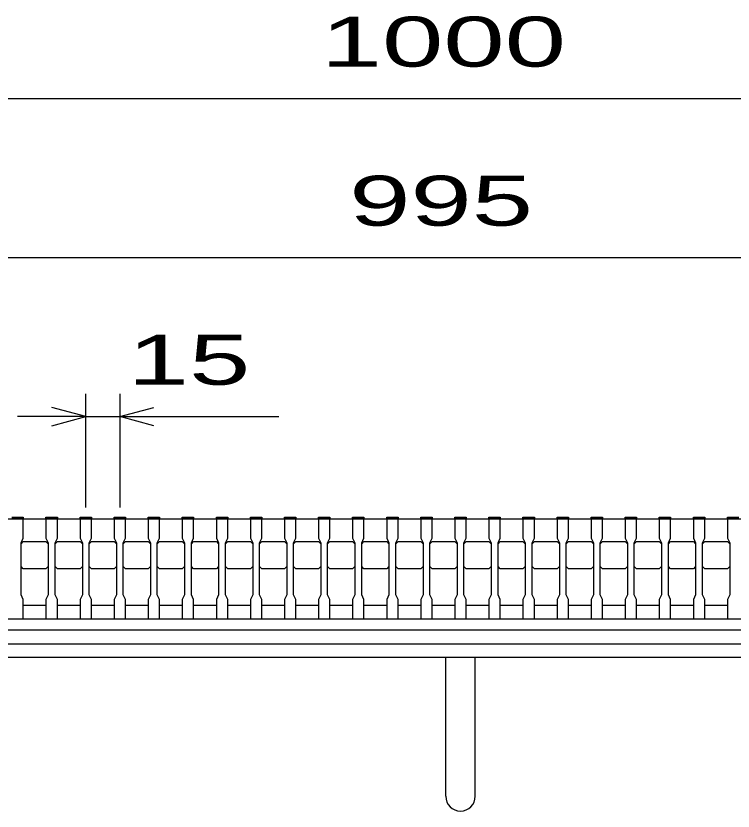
# Model space of a CAD drawing. Units: millimetres, scale not verified. Extents: x -1820 to 1731, y -1282 to 1054.
# Drawn here: x -1046.2 to -730.5, y -751.1 to -401.2 of the extents above; entities that cross this region are included whole.
import ezdxf
from ezdxf.enums import TextEntityAlignment as Align

# ---------------------------------------------------------------- set-up
doc = ezdxf.new("R2010")
doc.units = ezdxf.units.MM
doc.header["$LTSCALE"] = 10
for name, color, linetype, lineweight in [('16', 3, 'Continuous', 25), ('19', 6, 'Continuous', 25), ('22', 4, 'Continuous', 25)]:
    doc.layers.add(name, color=color, linetype=linetype, lineweight=lineweight)
doc.styles.add('ベクトル', font='')
doc.styles.get('ベクトル').set_extended_font_data('ベクトル')

msp = doc.modelspace()

# ---------------------------------------------------------------- linework, layer by layer
at = {"layer": '16'}
for p, q in [((-1348, -622.5), (-353, -622.5)), ((-1048, -621.8), (-1043, -621.8)), ((-1043, -622.5), (-1048, -622.5)), ((-1043, -621.8), (-1043, -622.5)), ((-1043, -631), (-1043, -622.5)), ((-1033, -622.5), (-1033, -621.8)), ((-1033, -621.8), (-1028, -621.8)), ((-1033, -622.5), (-1033, -631)), ((-1028, -622.5), (-1033, -622.5)), ((-1028, -621.8), (-1028, -622.5)), ((-1028, -631), (-1028, -622.5)), ((-1018, -622.5), (-1018, -621.8)), ((-1018, -621.8), (-1013, -621.8)), ((-1018, -622.5), (-1018, -631)), ((-1013, -622.5), (-1018, -622.5)), ((-1013, -621.8), (-1013, -622.5)), ((-1013, -631), (-1013, -622.5)), ((-1003, -622.5), (-1003, -621.8)), ((-1003, -621.8), (-998, -621.8)), ((-1003, -622.5), (-1003, -631)), ((-998, -622.5), (-1003, -622.5)), ((-998, -621.8), (-998, -622.5)), ((-998, -631), (-998, -622.5)), ((-988, -622.5), (-988, -621.8)), ((-988, -621.8), (-983, -621.8)), ((-988, -622.5), (-988, -631)), ((-983, -622.5), (-988, -622.5)), ((-983, -621.8), (-983, -622.5)), ((-983, -631), (-983, -622.5)), ((-973, -622.5), (-973, -621.8)), ((-973, -621.8), (-968, -621.8)), ((-973, -622.5), (-973, -631)), ((-968, -622.5), (-973, -622.5)), ((-968, -621.8), (-968, -622.5)), ((-968, -631), (-968, -622.5)), ((-958, -622.5), (-958, -621.8)), ((-958, -621.8), (-953, -621.8)), ((-958, -622.5), (-958, -631)), ((-953, -622.5), (-958, -622.5)), ((-953, -621.8), (-953, -622.5)), ((-953, -631), (-953, -622.5)), ((-943, -622.5), (-943, -621.8)), ((-943, -621.8), (-938, -621.8)), ((-943, -622.5), (-943, -631)), ((-938, -622.5), (-943, -622.5)), ((-938, -621.8), (-938, -622.5)), ((-938, -631), (-938, -622.5)), ((-928, -622.5), (-928, -621.8)), ((-928, -621.8), (-923, -621.8)), ((-928, -622.5), (-928, -631)), ((-923, -622.5), (-928, -622.5)), ((-923, -621.8), (-923, -622.5)), ((-923, -631), (-923, -622.5)), ((-913, -622.5), (-913, -621.8)), ((-913, -621.8), (-908, -621.8)), ((-913, -622.5), (-913, -631)), ((-908, -622.5), (-913, -622.5)), ((-908, -621.8), (-908, -622.5)), ((-908, -631), (-908, -622.5)), ((-898, -622.5), (-898, -621.8)), ((-898, -621.8), (-893, -621.8)), ((-898, -622.5), (-898, -631)), ((-893, -622.5), (-898, -622.5)), ((-893, -621.8), (-893, -622.5)), ((-893, -631), (-893, -622.5)), ((-883, -622.5), (-883, -621.8)), ((-883, -621.8), (-878, -621.8)), ((-883, -622.5), (-883, -631)), ((-878, -622.5), (-883, -622.5)), ((-878, -621.8), (-878, -622.5)), ((-878, -631), (-878, -622.5)), ((-868, -622.5), (-868, -621.8)), ((-868, -621.8), (-863, -621.8)), ((-868, -622.5), (-868, -631)), ((-863, -622.5), (-868, -622.5)), ((-863, -621.8), (-863, -622.5)), ((-863, -631), (-863, -622.5)), ((-853, -622.5), (-853, -621.8)), ((-853, -621.8), (-848, -621.8)), ((-853, -622.5), (-853, -631)), ((-848, -622.5), (-853, -622.5)), ((-848, -621.8), (-848, -622.5)), ((-848, -631), (-848, -622.5)), ((-838, -622.5), (-838, -621.8)), ((-838, -621.8), (-833, -621.8)), ((-838, -622.5), (-838, -631)), ((-833, -622.5), (-838, -622.5)), ((-833, -621.8), (-833, -622.5)), ((-833, -631), (-833, -622.5)), ((-823, -622.5), (-823, -621.8)), ((-823, -621.8), (-818, -621.8)), ((-823, -622.5), (-823, -631)), ((-818, -622.5), (-823, -622.5)), ((-818, -621.8), (-818, -622.5)), ((-818, -631), (-818, -622.5)), ((-808, -622.5), (-808, -621.8)), ((-808, -621.8), (-803, -621.8)), ((-808, -622.5), (-808, -631)), ((-803, -622.5), (-808, -622.5)), ((-803, -621.8), (-803, -622.5)), ((-803, -631), (-803, -622.5)), ((-793, -622.5), (-793, -621.8)), ((-793, -621.8), (-788, -621.8)), ((-793, -622.5), (-793, -631)), ((-788, -622.5), (-793, -622.5)), ((-788, -621.8), (-788, -622.5)), ((-788, -631), (-788, -622.5)), ((-778, -622.5), (-778, -621.8)), ((-778, -621.8), (-773, -621.8)), ((-778, -622.5), (-778, -631)), ((-773, -622.5), (-778, -622.5)), ((-773, -621.8), (-773, -622.5)), ((-773, -631), (-773, -622.5)), ((-763, -622.5), (-763, -621.8)), ((-763, -621.8), (-758, -621.8)), ((-763, -622.5), (-763, -631)), ((-758, -622.5), (-763, -622.5)), ((-758, -621.8), (-758, -622.5)), ((-758, -631), (-758, -622.5)), ((-748, -622.5), (-748, -621.8)), ((-748, -621.8), (-743, -621.8)), ((-748, -622.5), (-748, -631)), ((-743, -622.5), (-748, -622.5)), ((-743, -621.8), (-743, -622.5)), ((-743, -631), (-743, -622.5)), ((-733, -622.5), (-733, -621.8)), ((-733, -621.8), (-728, -621.8)), ((-733, -622.5), (-733, -631)), ((-728, -622.5), (-733, -622.5)), ((-1044, -633), (-1043, -631)), ((-1044, -633.5), (-1043, -632.5)), ((-1044, -656), (-1044, -633)), ((-1043, -632.5), (-1033, -632.5)), ((-1033, -631), (-1032, -633)), ((-1033, -632.5), (-1032, -633.5)), ((-1032, -633), (-1032, -656)), ((-1029, -633), (-1028, -631)), ((-1029, -633.5), (-1028, -632.5)), ((-1029, -656), (-1029, -633)), ((-1028, -632.5), (-1018, -632.5)), ((-1018, -631), (-1017, -633)), ((-1018, -632.5), (-1017, -633.5)), ((-1017, -633), (-1017, -656)), ((-1014, -633), (-1013, -631)), ((-1014, -633.5), (-1013, -632.5)), ((-1014, -656), (-1014, -633)), ((-1013, -632.5), (-1003, -632.5)), ((-1003, -631), (-1002, -633)), ((-1003, -632.5), (-1002, -633.5)), ((-1002, -633), (-1002, -656)), ((-999, -633), (-998, -631)), ((-999, -633.5), (-998, -632.5)), ((-999, -656), (-999, -633)), ((-998, -632.5), (-988, -632.5)), ((-988, -631), (-987, -633)), ((-988, -632.5), (-987, -633.5)), ((-987, -633), (-987, -656)), ((-984, -633), (-983, -631)), ((-984, -633.5), (-983, -632.5)), ((-984, -656), (-984, -633)), ((-983, -632.5), (-973, -632.5)), ((-973, -631), (-972, -633)), ((-973, -632.5), (-972, -633.5)), ((-972, -633), (-972, -656)), ((-969, -633), (-968, -631)), ((-969, -633.5), (-968, -632.5)), ((-969, -656), (-969, -633)), ((-968, -632.5), (-958, -632.5)), ((-958, -631), (-957, -633)), ((-958, -632.5), (-957, -633.5)), ((-957, -633), (-957, -656)), ((-954, -633), (-953, -631)), ((-954, -633.5), (-953, -632.5)), ((-954, -656), (-954, -633)), ((-953, -632.5), (-943, -632.5)), ((-943, -631), (-942, -633)), ((-943, -632.5), (-942, -633.5)), ((-942, -633), (-942, -656)), ((-939, -633), (-938, -631)), ((-939, -633.5), (-938, -632.5)), ((-939, -656), (-939, -633)), ((-938, -632.5), (-928, -632.5)), ((-928, -631), (-927, -633)), ((-928, -632.5), (-927, -633.5)), ((-927, -633), (-927, -656)), ((-924, -633), (-923, -631)), ((-924, -633.5), (-923, -632.5)), ((-924, -656), (-924, -633)), ((-923, -632.5), (-913, -632.5)), ((-913, -631), (-912, -633)), ((-913, -632.5), (-912, -633.5)), ((-912, -633), (-912, -656)), ((-909, -633), (-908, -631)), ((-909, -633.5), (-908, -632.5)), ((-909, -656), (-909, -633)), ((-908, -632.5), (-898, -632.5)), ((-898, -631), (-897, -633)), ((-898, -632.5), (-897, -633.5)), ((-897, -633), (-897, -656)), ((-894, -633), (-893, -631)), ((-894, -633.5), (-893, -632.5)), ((-894, -656), (-894, -633)), ((-893, -632.5), (-883, -632.5)), ((-883, -631), (-882, -633)), ((-883, -632.5), (-882, -633.5)), ((-882, -633), (-882, -656)), ((-879, -633), (-878, -631)), ((-879, -633.5), (-878, -632.5)), ((-879, -656), (-879, -633)), ((-878, -632.5), (-868, -632.5)), ((-868, -631), (-867, -633)), ((-868, -632.5), (-867, -633.5)), ((-867, -633), (-867, -656)), ((-864, -633), (-863, -631)), ((-864, -633.5), (-863, -632.5)), ((-864, -656), (-864, -633)), ((-863, -632.5), (-853, -632.5)), ((-853, -631), (-852, -633)), ((-853, -632.5), (-852, -633.5)), ((-852, -633), (-852, -656)), ((-849, -633), (-848, -631)), ((-849, -633.5), (-848, -632.5)), ((-849, -656), (-849, -633)), ((-848, -632.5), (-838, -632.5)), ((-838, -631), (-837, -633)), ((-838, -632.5), (-837, -633.5)), ((-837, -633), (-837, -656)), ((-834, -633), (-833, -631)), ((-834, -633.5), (-833, -632.5)), ((-834, -656), (-834, -633)), ((-833, -632.5), (-823, -632.5)), ((-823, -631), (-822, -633)), ((-823, -632.5), (-822, -633.5)), ((-822, -633), (-822, -656)), ((-819, -633), (-818, -631)), ((-819, -633.5), (-818, -632.5)), ((-819, -656), (-819, -633)), ((-818, -632.5), (-808, -632.5)), ((-808, -631), (-807, -633)), ((-808, -632.5), (-807, -633.5)), ((-807, -633), (-807, -656)), ((-804, -633), (-803, -631)), ((-804, -633.5), (-803, -632.5)), ((-804, -656), (-804, -633)), ((-803, -632.5), (-793, -632.5)), ((-793, -631), (-792, -633)), ((-793, -632.5), (-792, -633.5)), ((-792, -633), (-792, -656)), ((-789, -633), (-788, -631)), ((-789, -633.5), (-788, -632.5)), ((-789, -656), (-789, -633)), ((-788, -632.5), (-778, -632.5)), ((-778, -631), (-777, -633)), ((-778, -632.5), (-777, -633.5)), ((-777, -633), (-777, -656)), ((-774, -633), (-773, -631)), ((-774, -633.5), (-773, -632.5)), ((-774, -656), (-774, -633)), ((-773, -632.5), (-763, -632.5)), ((-763, -631), (-762, -633)), ((-763, -632.5), (-762, -633.5)), ((-762, -633), (-762, -656)), ((-759, -633), (-758, -631)), ((-759, -633.5), (-758, -632.5)), ((-759, -656), (-759, -633)), ((-758, -632.5), (-748, -632.5)), ((-748, -631), (-747, -633)), ((-748, -632.5), (-747, -633.5)), ((-747, -633), (-747, -656)), ((-744, -633), (-743, -631)), ((-744, -633.5), (-743, -632.5)), ((-744, -656), (-744, -633)), ((-743, -632.5), (-733, -632.5)), ((-733, -631), (-732, -633)), ((-733, -632.5), (-732, -633.5)), ((-732, -633), (-732, -656)), ((-1043, -644.5), (-1044, -643.5)), ((-1032, -643.5), (-1033, -644.5)), ((-1028, -644.5), (-1029, -643.5)), ((-1017, -643.5), (-1018, -644.5)), ((-1013, -644.5), (-1014, -643.5)), ((-1002, -643.5), (-1003, -644.5)), ((-998, -644.5), (-999, -643.5)), ((-987, -643.5), (-988, -644.5)), ((-983, -644.5), (-984, -643.5)), ((-972, -643.5), (-973, -644.5)), ((-968, -644.5), (-969, -643.5)), ((-957, -643.5), (-958, -644.5)), ((-953, -644.5), (-954, -643.5)), ((-942, -643.5), (-943, -644.5)), ((-938, -644.5), (-939, -643.5)), ((-927, -643.5), (-928, -644.5)), ((-923, -644.5), (-924, -643.5)), ((-912, -643.5), (-913, -644.5)), ((-908, -644.5), (-909, -643.5)), ((-897, -643.5), (-898, -644.5)), ((-893, -644.5), (-894, -643.5)), ((-882, -643.5), (-883, -644.5)), ((-878, -644.5), (-879, -643.5)), ((-867, -643.5), (-868, -644.5)), ((-863, -644.5), (-864, -643.5)), ((-852, -643.5), (-853, -644.5)), ((-848, -644.5), (-849, -643.5)), ((-837, -643.5), (-838, -644.5)), ((-833, -644.5), (-834, -643.5)), ((-822, -643.5), (-823, -644.5)), ((-818, -644.5), (-819, -643.5)), ((-807, -643.5), (-808, -644.5)), ((-803, -644.5), (-804, -643.5)), ((-792, -643.5), (-793, -644.5)), ((-788, -644.5), (-789, -643.5)), ((-777, -643.5), (-778, -644.5)), ((-773, -644.5), (-774, -643.5)), ((-762, -643.5), (-763, -644.5)), ((-758, -644.5), (-759, -643.5)), ((-747, -643.5), (-748, -644.5)), ((-743, -644.5), (-744, -643.5)), ((-732, -643.5), (-733, -644.5)), ((-1033, -644.5), (-1043, -644.5)), ((-1018, -644.5), (-1028, -644.5)), ((-1003, -644.5), (-1013, -644.5)), ((-988, -644.5), (-998, -644.5)), ((-973, -644.5), (-983, -644.5)), ((-958, -644.5), (-968, -644.5)), ((-943, -644.5), (-953, -644.5)), ((-928, -644.5), (-938, -644.5)), ((-913, -644.5), (-923, -644.5)), ((-898, -644.5), (-908, -644.5)), ((-883, -644.5), (-893, -644.5)), ((-868, -644.5), (-878, -644.5)), ((-853, -644.5), (-863, -644.5)), ((-838, -644.5), (-848, -644.5)), ((-823, -644.5), (-833, -644.5)), ((-808, -644.5), (-818, -644.5)), ((-793, -644.5), (-803, -644.5)), ((-778, -644.5), (-788, -644.5)), ((-763, -644.5), (-773, -644.5)), ((-748, -644.5), (-758, -644.5)), ((-733, -644.5), (-743, -644.5)), ((-1043, -658), (-1044, -656)), ((-1032, -656), (-1033, -658)), ((-1028, -658), (-1029, -656)), ((-1017, -656), (-1018, -658)), ((-1013, -658), (-1014, -656)), ((-1002, -656), (-1003, -658)), ((-998, -658), (-999, -656)), ((-987, -656), (-988, -658)), ((-983, -658), (-984, -656)), ((-972, -656), (-973, -658)), ((-968, -658), (-969, -656)), ((-957, -656), (-958, -658)), ((-953, -658), (-954, -656)), ((-942, -656), (-943, -658)), ((-938, -658), (-939, -656)), ((-927, -656), (-928, -658)), ((-923, -658), (-924, -656)), ((-912, -656), (-913, -658)), ((-908, -658), (-909, -656)), ((-897, -656), (-898, -658)), ((-893, -658), (-894, -656)), ((-882, -656), (-883, -658)), ((-878, -658), (-879, -656)), ((-867, -656), (-868, -658)), ((-863, -658), (-864, -656)), ((-852, -656), (-853, -658)), ((-848, -658), (-849, -656)), ((-837, -656), (-838, -658)), ((-833, -658), (-834, -656)), ((-822, -656), (-823, -658)), ((-818, -658), (-819, -656)), ((-807, -656), (-808, -658)), ((-803, -658), (-804, -656)), ((-792, -656), (-793, -658)), ((-788, -658), (-789, -656)), ((-777, -656), (-778, -658)), ((-773, -658), (-774, -656)), ((-762, -656), (-763, -658)), ((-758, -658), (-759, -656)), ((-747, -656), (-748, -658)), ((-743, -658), (-744, -656)), ((-732, -656), (-733, -658)), ((-1043, -666.5), (-1043, -658)), ((-1043, -660.5), (-1033, -660.5)), ((-1033, -658), (-1033, -666.5)), ((-1028, -666.5), (-1028, -658)), ((-1028, -660.5), (-1018, -660.5)), ((-1018, -658), (-1018, -666.5)), ((-1013, -666.5), (-1013, -658)), ((-1013, -660.5), (-1003, -660.5)), ((-1003, -658), (-1003, -666.5)), ((-998, -666.5), (-998, -658)), ((-998, -660.5), (-988, -660.5)), ((-988, -658), (-988, -666.5)), ((-983, -666.5), (-983, -658)), ((-983, -660.5), (-973, -660.5)), ((-973, -658), (-973, -666.5)), ((-968, -666.5), (-968, -658)), ((-968, -660.5), (-958, -660.5)), ((-958, -658), (-958, -666.5)), ((-953, -666.5), (-953, -658)), ((-953, -660.5), (-943, -660.5)), ((-943, -658), (-943, -666.5)), ((-938, -666.5), (-938, -658)), ((-938, -660.5), (-928, -660.5)), ((-928, -658), (-928, -666.5)), ((-923, -666.5), (-923, -658)), ((-923, -660.5), (-913, -660.5)), ((-913, -658), (-913, -666.5)), ((-908, -666.5), (-908, -658)), ((-908, -660.5), (-898, -660.5)), ((-898, -658), (-898, -666.5)), ((-893, -666.5), (-893, -658)), ((-893, -660.5), (-883, -660.5)), ((-883, -658), (-883, -666.5)), ((-878, -666.5), (-878, -658)), ((-878, -660.5), (-868, -660.5)), ((-868, -658), (-868, -666.5)), ((-863, -666.5), (-863, -658)), ((-863, -660.5), (-853, -660.5)), ((-853, -658), (-853, -666.5)), ((-848, -666.5), (-848, -658)), ((-848, -660.5), (-838, -660.5)), ((-838, -658), (-838, -666.5)), ((-833, -666.5), (-833, -658)), ((-833, -660.5), (-823, -660.5)), ((-823, -658), (-823, -666.5)), ((-818, -666.5), (-818, -658)), ((-818, -660.5), (-808, -660.5)), ((-808, -658), (-808, -666.5)), ((-803, -666.5), (-803, -658)), ((-803, -660.5), (-793, -660.5)), ((-793, -658), (-793, -666.5)), ((-788, -666.5), (-788, -658)), ((-788, -660.5), (-778, -660.5)), ((-778, -658), (-778, -666.5)), ((-773, -666.5), (-773, -658)), ((-773, -660.5), (-763, -660.5)), ((-763, -658), (-763, -666.5)), ((-758, -666.5), (-758, -658)), ((-758, -660.5), (-748, -660.5)), ((-748, -658), (-748, -666.5)), ((-743, -666.5), (-743, -658)), ((-743, -660.5), (-733, -660.5)), ((-733, -658), (-733, -666.5)), ((-1348, -666.5), (-353, -666.5)), ((-1048, -666.5), (-1043, -666.5)), ((-1033, -666.5), (-1028, -666.5)), ((-1018, -666.5), (-1013, -666.5)), ((-1003, -666.5), (-998, -666.5)), ((-988, -666.5), (-983, -666.5)), ((-973, -666.5), (-968, -666.5)), ((-958, -666.5), (-953, -666.5)), ((-943, -666.5), (-938, -666.5)), ((-928, -666.5), (-923, -666.5)), ((-913, -666.5), (-908, -666.5)), ((-898, -666.5), (-893, -666.5)), ((-883, -666.5), (-878, -666.5)), ((-868, -666.5), (-863, -666.5)), ((-853, -666.5), (-848, -666.5)), ((-838, -666.5), (-833, -666.5)), ((-823, -666.5), (-818, -666.5)), ((-808, -666.5), (-803, -666.5)), ((-793, -666.5), (-788, -666.5)), ((-778, -666.5), (-773, -666.5)), ((-763, -666.5), (-758, -666.5)), ((-748, -666.5), (-743, -666.5)), ((-733, -666.5), (-728, -666.5)), ((-353, -671.5), (-1348, -671.5)), ((-1348, -677.5), (-353, -677.5))]:
    msp.add_line(p, q, dxfattribs=at)
at = {"layer": '19'}
for p, q in [((-1350.5, -677.5), (-350.5, -677.5)), ((-350.5, -683.5), (-1350.5, -683.5)), ((-857, -744.61), (-857, -683.5)), ((-844, -744.61), (-844, -683.5))]:
    msp.add_line(p, q, dxfattribs=at)
msp.add_arc((-850.5, -744.61), 6.5, 180, 0, dxfattribs=at)
at = {"layer": '22'}
for p, q in [((-1350.5, -437.5), (-350.5, -437.5)), ((-1348, -507.5), (-353, -507.5)), ((-1015.5, -617.5), (-1015.5, -567.5)), ((-1000.5, -567.5), (-1000.5, -617.5)), ((-1015.5, -577.5), (-1030.5, -573.5)), ((-1000.5, -577.5), (-985.5, -573.5)), ((-1015.5, -577.5), (-1045.5, -577.5)), ((-1030.5, -581.5), (-1015.5, -577.5)), ((-1015.5, -577.5), (-1000.5, -577.5)), ((-985.5, -581.5), (-1000.5, -577.5)), ((-1000.5, -577.5), (-930.5, -577.5))]:
    msp.add_line(p, q, dxfattribs=at)

# ---------------------------------------------------------------- texts
at = {"layer": '22', "color": 2, "style": 'ベクトル', "width": 1.65}
for s, p in [(' 1000 ', (-925.5, -412.5)), (' 995 ', (-913, -482.5)), (' 15 ', (-1010.5, -552.5))]:
    msp.add_text(s, height=21.99, dxfattribs=at).set_placement(p, align=Align.MIDDLE_LEFT)

doc.saveas('drawing.dxf')
